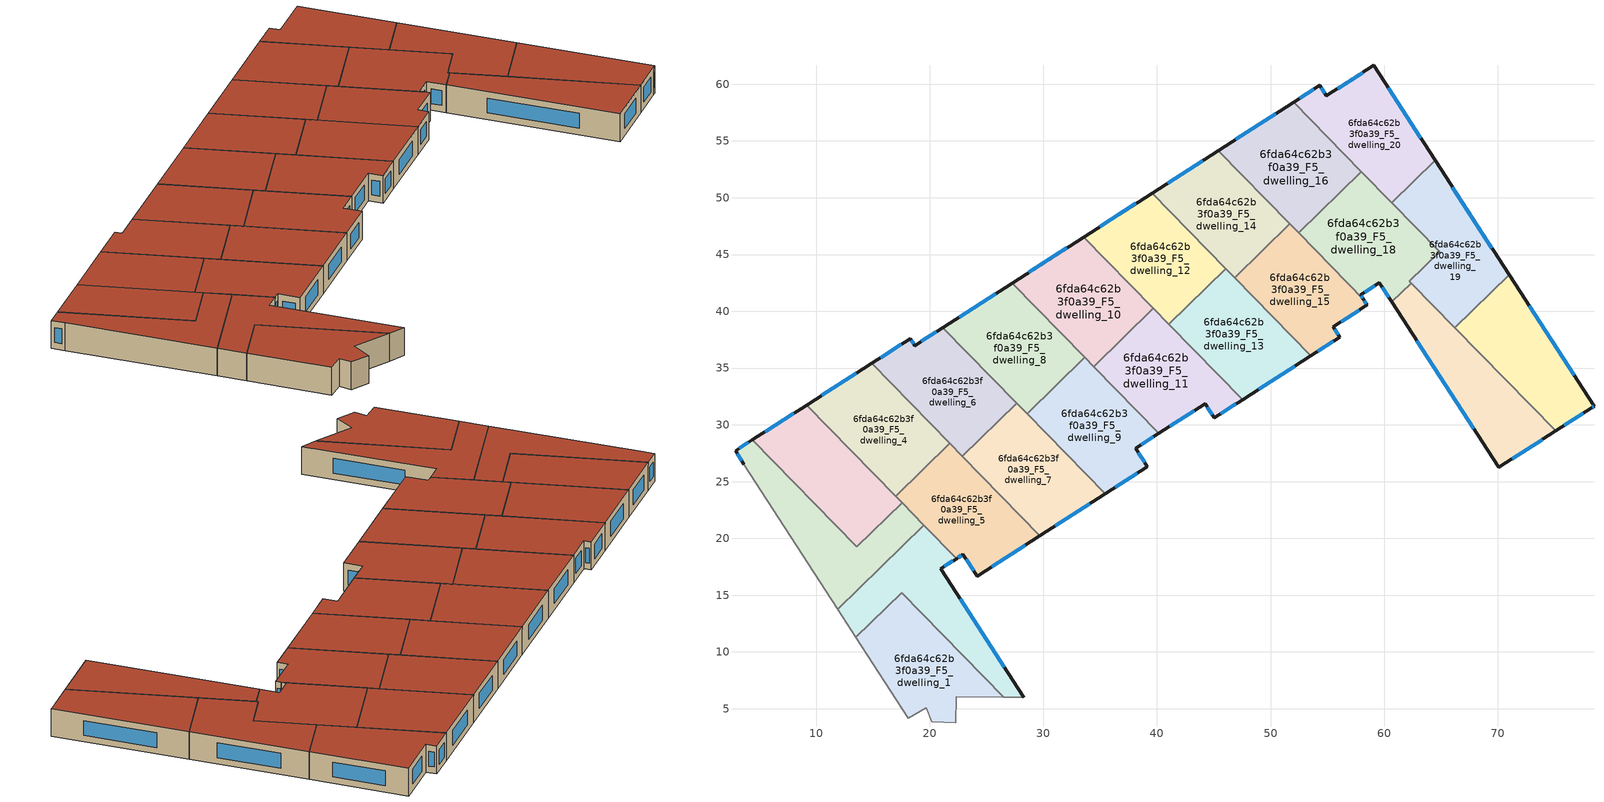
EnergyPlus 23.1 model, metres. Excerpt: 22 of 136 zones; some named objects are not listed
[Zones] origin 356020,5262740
6fda64c62b3f0a39_F5_dwelling_0
 floor to 6fda64c62b3f0a39_F4_dwelling_0 (EU_floor_Construction): 17.55,23.14 19.48,21.17 11.9,13.77 3.63,26.55 2.89,27.71 4.38,28.67 13.57,19.25 z15
 wall outside (EU_wall_Construction): 4.38,28.67 2.89,27.71 3.63,26.55 z15:18
 wall to 6fda64c62b3f0a39_F5_dwelling_2 (EU_wall_Construction): 17.55,23.14 13.57,19.25 4.38,28.67 z15:18
 wall to 6fda64c62b3f0a39_F5_dwelling_3 (EU_wall_Construction): 11.9,13.77 19.48,21.17 z15:18
 wall adiabatic (EU_wall_Construction): 3.63,26.55 11.9,13.77 z15:18
 wall to 6fda64c62b3f0a39_F5_dwelling_5 (EU_wall_Construction): 19.48,21.17 17.55,23.14 z15:18
 window (EU_Window_Construction): 3.06,27.44 3.46,26.82 / 4.03,28.45 3.24,27.94 z15.7:17.3
 roof outside (EU_roof_Construction): 19.48,21.17 17.55,23.14 13.57,19.25 4.38,28.67 2.89,27.71 3.63,26.55 11.9,13.77 z18
6fda64c62b3f0a39_F5_dwelling_1
 floor to 6fda64c62b3f0a39_F4_dwelling_1 (EU_floor_Construction): 17.51,15.22 26.51,6.01 22.31,6.05 22.27,3.79 20.19,3.86 19.7,5.07 18.12,4.17 13.5,11.3 z15
 wall adiabatic (EU_wall_Construction): 13.5,11.3 18.12,4.17 19.7,5.07 20.19,3.86 22.27,3.79 22.31,6.05 26.51,6.01 z15:18
 wall to 6fda64c62b3f0a39_F5_dwelling_3 (EU_wall_Construction): 26.51,6.01 17.51,15.22 13.5,11.3 z15:18
 roof outside (EU_roof_Construction): 26.51,6.01 17.51,15.22 13.5,11.3 18.12,4.17 19.7,5.07 20.19,3.86 22.27,3.79 22.31,6.05 z18
6fda64c62b3f0a39_F5_dwelling_10
 floor to 6fda64c62b3f0a39_F4_dwelling_10 (EU_floor_Construction): 33.55,46.54 39.69,40.26 34.43,35.12 27.24,42.48 z15
 wall outside (EU_wall_Construction): 33.55,46.54 27.24,42.48 z15:18
 wall to 6fda64c62b3f0a39_F5_dwelling_11 (EU_wall_Construction): 34.43,35.12 39.69,40.26 z15:18
 wall to 6fda64c62b3f0a39_F5_dwelling_12 (EU_wall_Construction): 39.69,40.26 33.55,46.54 z15:18
 wall to 6fda64c62b3f0a39_F5_dwelling_8 (EU_wall_Construction): 27.24,42.48 33.63,35.94 z15:18
 wall to 6fda64c62b3f0a39_F5_dwelling_9 (EU_wall_Construction): 33.63,35.94 34.43,35.12 z15:18
 window (EU_Window_Construction): 32.07,45.59 28.73,43.44 z15.7:17.3
 roof outside (EU_roof_Construction): 39.69,40.26 33.55,46.54 27.24,42.48 34.43,35.12 z18
6fda64c62b3f0a39_F5_dwelling_11
 floor to 6fda64c62b3f0a39_F4_dwelling_11 (EU_floor_Construction): 39.69,40.26 47.54,32.22 45.03,30.61 44.24,31.86 40.17,29.25 34.43,35.12 z15
 wall outside (EU_wall_Construction): 40.17,29.25 44.24,31.86 45.03,30.61 47.54,32.22 z15:18
 wall to 6fda64c62b3f0a39_F5_dwelling_9 (EU_wall_Construction): 34.43,35.12 40.17,29.25 z15:18
 wall to 6fda64c62b3f0a39_F5_dwelling_13 (EU_wall_Construction): 47.54,32.22 41.05,38.87 z15:18
 wall to 6fda64c62b3f0a39_F5_dwelling_12 (EU_wall_Construction): 41.05,38.87 39.69,40.26 z15:18
 window (EU_Window_Construction): 41.13,29.86 43.28,31.24 / 45.62,30.99 46.95,31.84 / 44.42,31.56 44.85,30.9 z15.7:17.3
 roof outside (EU_roof_Construction): 45.03,30.61 47.54,32.22 39.69,40.26 34.43,35.12 40.17,29.25 44.24,31.86 z18
6fda64c62b3f0a39_F5_dwelling_12
 floor to 6fda64c62b3f0a39_F4_dwelling_12 (EU_floor_Construction): 39.57,50.4 46.05,43.76 41.05,38.87 33.55,46.54 z15
 wall outside (EU_wall_Construction): 39.57,50.4 33.55,46.54 z15:18
 wall to 6fda64c62b3f0a39_F5_dwelling_13 (EU_wall_Construction): 41.05,38.87 46.05,43.76 z15:18
 wall to 6fda64c62b3f0a39_F5_dwelling_14 (EU_wall_Construction): 46.05,43.76 39.57,50.4 z15:18
 window (EU_Window_Construction): 38.15,49.49 34.97,47.45 z15.7:17.3
 roof outside (EU_roof_Construction): 46.05,43.76 39.57,50.4 33.55,46.54 41.05,38.87 z18
6fda64c62b3f0a39_F5_dwelling_13
 floor to 6fda64c62b3f0a39_F4_dwelling_13 (EU_floor_Construction): 46.05,43.76 53.55,36.08 47.54,32.22 41.05,38.87 z15
 wall outside (EU_wall_Construction): 47.54,32.22 53.55,36.08 z15:18
 wall to 6fda64c62b3f0a39_F5_dwelling_15 (EU_wall_Construction): 53.55,36.08 46.83,42.96 z15:18
 wall to 6fda64c62b3f0a39_F5_dwelling_14 (EU_wall_Construction): 46.83,42.96 46.05,43.76 z15:18
 window (EU_Window_Construction): 48.95,33.13 52.14,35.18 z15.7:17.3
 roof outside (EU_roof_Construction): 53.55,36.08 46.05,43.76 41.05,38.87 47.54,32.22 z18
6fda64c62b3f0a39_F5_dwelling_14
 floor to 6fda64c62b3f0a39_F4_dwelling_14 (EU_floor_Construction): 45.39,54.15 51.68,47.7 46.83,42.96 39.57,50.4 z15
 wall outside (EU_wall_Construction): 45.39,54.15 39.57,50.4 z15:18
 wall to 6fda64c62b3f0a39_F5_dwelling_15 (EU_wall_Construction): 46.83,42.96 51.68,47.7 z15:18
 wall to 6fda64c62b3f0a39_F5_dwelling_16 (EU_wall_Construction): 51.68,47.7 45.39,54.15 z15:18
 window (EU_Window_Construction): 44.02,53.27 40.93,51.28 z15.7:17.3
 roof outside (EU_roof_Construction): 51.68,47.7 45.39,54.15 39.57,50.4 46.83,42.96 z18
6fda64c62b3f0a39_F5_dwelling_15
 floor to 6fda64c62b3f0a39_F4_dwelling_15 (EU_floor_Construction): 58.2,41.03 58.5,40.56 55.53,38.64 56.11,37.74 53.55,36.08 46.83,42.96 51.68,47.7 z15
 wall outside (EU_wall_Construction): 53.55,36.08 56.11,37.74 55.53,38.64 58.5,40.56 58.2,41.03 z15:18
 wall to 6fda64c62b3f0a39_F5_dwelling_18 (EU_wall_Construction): 58.2,41.03 52.46,46.9 z15:18
 wall to 6fda64c62b3f0a39_F5_dwelling_16 (EU_wall_Construction): 52.46,46.9 51.68,47.7 z15:18
 window (EU_Window_Construction): 55.97,37.95 55.66,38.43 / 54.15,36.47 55.51,37.35 / 58.43,40.67 58.27,40.92 / 56.22,39.09 57.8,40.11 z15.7:17.3
 roof outside (EU_roof_Construction): 56.11,37.74 55.53,38.64 58.5,40.56 58.2,41.03 51.68,47.7 46.83,42.96 53.55,36.08 z18
6fda64c62b3f0a39_F5_dwelling_16
 floor to 6fda64c62b3f0a39_F4_dwelling_16 (EU_floor_Construction): 52.03,58.41 58,52.3 52.47,46.9 45.39,54.15 z15
 wall outside (EU_wall_Construction): 52.03,58.41 45.39,54.15 z15:18
 wall to 6fda64c62b3f0a39_F5_dwelling_18 (EU_wall_Construction): 52.47,46.9 58,52.3 z15:18
 wall to 6fda64c62b3f0a39_F5_dwelling_20 (EU_wall_Construction): 58,52.3 52.03,58.41 z15:18
 window (EU_Window_Construction): 50.47,57.41 46.95,55.15 z15.7:17.3
 roof outside (EU_roof_Construction): 58,52.3 52.03,58.41 45.39,54.15 52.47,46.9 z18
6fda64c62b3f0a39_F5_dwelling_17
 floor to 6fda64c62b3f0a39_F4_dwelling_17 (EU_floor_Construction): 62.37,42.49 75.1,29.46 70.1,26.25 60.67,40.83 z15
 wall outside (EU_wall_Construction): 60.67,40.83 70.1,26.25 75.1,29.46 z15:18
 wall to 6fda64c62b3f0a39_F5_dwelling_18 (EU_wall_Construction): 62.37,42.49 60.67,40.83 z15:18
 wall to 6fda64c62b3f0a39_F5_dwelling_21 (EU_wall_Construction): 75.1,29.46 66.24,38.53 z15:18
 wall to 6fda64c62b3f0a39_F5_dwelling_19 (EU_wall_Construction): 66.24,38.53 62.37,42.49 z15:18
 window (EU_Window_Construction): 62.89,37.4 67.89,29.67 / 71.28,27 73.93,28.71 z15.7:17.3
 roof outside (EU_roof_Construction): 75.1,29.46 62.37,42.49 60.67,40.83 70.1,26.25 z18
6fda64c62b3f0a39_F5_dwelling_18
 floor to 6fda64c62b3f0a39_F4_dwelling_18 (EU_floor_Construction): 58,52.3 64.9,45.24 62.23,42.63 62.37,42.49 60.67,40.83 59.58,42.51 57.93,41.45 58.2,41.03 52.47,46.9 z15
 wall outside (EU_wall_Construction): 58.2,41.03 57.93,41.45 59.58,42.51 60.67,40.83 z15:18
 wall to 6fda64c62b3f0a39_F5_dwelling_19 (EU_wall_Construction): 62.37,42.49 62.23,42.63 64.9,45.24 60.68,49.56 z15:18
 wall to 6fda64c62b3f0a39_F5_dwelling_20 (EU_wall_Construction): 60.68,49.56 58,52.3 z15:18
 window (EU_Window_Construction): 59.84,42.11 60.42,41.22 / 58.32,41.7 59.2,42.26 / 58.14,41.13 57.99,41.35 z15.7:17.3
 roof outside (EU_roof_Construction): 62.37,42.49 62.23,42.63 64.9,45.24 58,52.3 52.47,46.9 58.2,41.03 57.93,41.45 59.58,42.51 60.67,40.83 z18
6fda64c62b3f0a39_F5_dwelling_19
 floor to 6fda64c62b3f0a39_F4_dwelling_19 (EU_floor_Construction): 64.49,53.28 71.01,43.2 66.24,38.54 62.23,42.63 64.9,45.24 60.68,49.56 z15
 wall outside (EU_wall_Construction): 71.01,43.2 64.49,53.28 z15:18
 wall to 6fda64c62b3f0a39_F5_dwelling_20 (EU_wall_Construction): 64.49,53.28 60.68,49.56 z15:18
 wall to 6fda64c62b3f0a39_F5_dwelling_21 (EU_wall_Construction): 66.24,38.54 71.01,43.2 z15:18
 window (EU_Window_Construction): 69.48,45.57 66.02,50.91 z15.7:17.3
 roof outside (EU_roof_Construction): 71.01,43.2 64.49,53.28 60.68,49.56 64.9,45.24 62.23,42.63 66.24,38.54 z18
6fda64c62b3f0a39_F5_dwelling_2
 floor to 6fda64c62b3f0a39_F4_dwelling_2 (EU_floor_Construction): 9.15,31.74 17.55,23.14 13.57,19.25 4.38,28.67 z15
 wall outside (EU_wall_Construction): 9.15,31.74 4.38,28.67 z15:18
 wall to 6fda64c62b3f0a39_F5_dwelling_4 (EU_wall_Construction): 16.99,23.72 9.15,31.74 z15:18
 wall to 6fda64c62b3f0a39_F5_dwelling_5 (EU_wall_Construction): 17.55,23.14 16.99,23.72 z15:18
 window (EU_Window_Construction): 8.03,31.02 5.5,29.39 z15.7:17.3
 roof outside (EU_roof_Construction): 17.55,23.14 9.15,31.74 4.38,28.67 13.57,19.25 z18
6fda64c62b3f0a39_F5_dwelling_20
 floor to 6fda64c62b3f0a39_F4_dwelling_20 (EU_floor_Construction): 59.08,61.65 64.49,53.28 60.68,49.56 52.03,58.41 54.34,59.9 54.93,58.98 z15
 wall outside (EU_wall_Construction): 64.49,53.28 59.08,61.65 54.93,58.98 54.34,59.9 52.03,58.41 z15:18
 window (EU_Window_Construction): 54.79,59.2 54.48,59.68 / 58.11,61.02 55.9,59.61 / 63.22,55.25 60.35,59.68 / 53.8,59.55 52.57,58.76 z15.7:17.3
 roof outside (EU_roof_Construction): 64.49,53.28 59.08,61.65 54.93,58.98 54.34,59.9 52.03,58.41 60.68,49.56 z18
6fda64c62b3f0a39_F5_dwelling_21
 floor to 6fda64c62b3f0a39_F4_dwelling_21 (EU_floor_Construction): 71.01,43.2 78.49,31.64 78.3,31.52 75.1,29.46 66.24,38.54 z15
 wall outside (EU_wall_Construction): 75.1,29.46 78.3,31.52 78.49,31.64 71.01,43.2 z15:18
 window (EU_Window_Construction): 76.73,34.35 72.77,40.48 / 78.34,31.54 78.44,31.61 / 75.85,29.94 77.55,31.03 z15.7:17.3
 roof outside (EU_roof_Construction): 78.3,31.52 78.49,31.64 71.01,43.2 66.24,38.54 75.1,29.46 z18
6fda64c62b3f0a39_F5_dwelling_3
 floor to 6fda64c62b3f0a39_F4_dwelling_3 (EU_floor_Construction): 22.35,18.23 20.94,17.33 28.27,6 26.51,6.01 17.51,15.22 13.5,11.3 11.9,13.77 19.48,21.17 z15
 wall outside (EU_wall_Construction): 28.27,6 20.94,17.33 22.35,18.23 z15:18
 wall adiabatic (EU_wall_Construction): 11.9,13.77 13.5,11.3 / 26.51,6.01 28.27,6 z15:18
 wall to 6fda64c62b3f0a39_F5_dwelling_5 (EU_wall_Construction): 22.35,18.23 19.48,21.17 z15:18
 window (EU_Window_Construction): 21.27,17.54 22.02,18.02 / 26.55,8.66 22.66,14.67 z15.7:17.3
 roof outside (EU_roof_Construction): 28.27,6 20.94,17.33 22.35,18.23 19.48,21.17 11.9,13.77 13.5,11.3 17.51,15.22 26.51,6.01 z18
6fda64c62b3f0a39_F5_dwelling_4
 floor to 6fda64c62b3f0a39_F4_dwelling_4 (EU_floor_Construction): 14.86,35.41 21.75,28.37 16.99,23.72 9.15,31.74 z15
 wall outside (EU_wall_Construction): 14.86,35.41 9.15,31.74 z15:18
 wall to 6fda64c62b3f0a39_F5_dwelling_5 (EU_wall_Construction): 16.99,23.72 21.75,28.37 z15:18
 wall to 6fda64c62b3f0a39_F5_dwelling_6 (EU_wall_Construction): 21.75,28.37 14.86,35.41 z15:18
 window (EU_Window_Construction): 13.52,34.55 10.49,32.6 z15.7:17.3
 roof outside (EU_roof_Construction): 21.75,28.37 14.86,35.41 9.15,31.74 16.99,23.72 z18
6fda64c62b3f0a39_F5_dwelling_5
 floor to 6fda64c62b3f0a39_F4_dwelling_5 (EU_floor_Construction): 21.75,28.37 29.69,20.23 24.16,16.68 22.92,18.59 22.35,18.23 16.99,23.72 z15
 wall outside (EU_wall_Construction): 22.35,18.23 22.92,18.59 24.16,16.68 29.69,20.23 z15:18
 wall to 6fda64c62b3f0a39_F5_dwelling_7 (EU_wall_Construction): 29.69,20.23 22.87,27.22 z15:18
 wall to 6fda64c62b3f0a39_F5_dwelling_6 (EU_wall_Construction): 22.87,27.22 21.75,28.37 z15:18
 window (EU_Window_Construction): 23.21,18.14 23.87,17.13 / 22.48,18.31 22.78,18.51 / 25.46,17.52 28.39,19.4 z15.7:17.3
 roof outside (EU_roof_Construction): 29.69,20.23 21.75,28.37 16.99,23.72 22.35,18.23 22.92,18.59 24.16,16.68 z18
6fda64c62b3f0a39_F5_dwelling_6
 floor to 6fda64c62b3f0a39_F4_dwelling_6 (EU_floor_Construction): 21.15,38.57 27.66,31.9 22.87,27.22 14.86,35.41 18.27,37.6 18.67,36.98 z15
 wall outside (EU_wall_Construction): 21.15,38.57 18.67,36.98 18.27,37.6 14.86,35.41 z15:18
 wall to 6fda64c62b3f0a39_F5_dwelling_7 (EU_wall_Construction): 22.87,27.22 27.66,31.9 z15:18
 wall to 6fda64c62b3f0a39_F5_dwelling_8 (EU_wall_Construction): 27.66,31.9 21.15,38.57 z15:18
 window (EU_Window_Construction): 17.47,37.09 15.66,35.93 / 18.58,37.12 18.36,37.45 / 20.57,38.19 19.26,37.35 z15.7:17.3
 roof outside (EU_roof_Construction): 27.66,31.9 21.15,38.57 18.67,36.98 18.27,37.6 14.86,35.41 22.87,27.22 z18
6fda64c62b3f0a39_F5_dwelling_7
 floor to 6fda64c62b3f0a39_F4_dwelling_7 (EU_floor_Construction): 27.66,31.9 35.45,23.93 29.69,20.23 22.87,27.22 z15
 wall outside (EU_wall_Construction): 29.69,20.23 35.45,23.93 z15:18
 wall to 6fda64c62b3f0a39_F5_dwelling_9 (EU_wall_Construction): 35.45,23.93 28.56,30.98 z15:18
 wall to 6fda64c62b3f0a39_F5_dwelling_8 (EU_wall_Construction): 28.56,30.99 27.66,31.9 z15:18
 window (EU_Window_Construction): 31.04,21.1 34.09,23.06 z15.7:17.3
 roof outside (EU_roof_Construction): 35.45,23.93 27.66,31.9 22.87,27.22 29.69,20.23 z18
6fda64c62b3f0a39_F5_dwelling_8
 floor to 6fda64c62b3f0a39_F4_dwelling_8 (EU_floor_Construction): 27.24,42.48 33.63,35.94 28.56,30.99 21.15,38.57 z15
 wall outside (EU_wall_Construction): 27.24,42.48 21.15,38.57 z15:18
 wall to 6fda64c62b3f0a39_F5_dwelling_9 (EU_wall_Construction): 28.56,30.99 33.63,35.94 z15:18
 window (EU_Window_Construction): 25.81,41.56 22.58,39.49 z15.7:17.3
 roof outside (EU_roof_Construction): 33.63,35.94 27.24,42.48 21.15,38.57 28.56,30.99 z18
6fda64c62b3f0a39_F5_dwelling_9
 floor to 6fda64c62b3f0a39_F4_dwelling_9 (EU_floor_Construction): 33.63,35.94 40.17,29.25 38.11,27.93 39.15,26.31 35.45,23.93 28.56,30.99 z15
 wall outside (EU_wall_Construction): 35.45,23.93 39.15,26.31 38.11,27.93 40.17,29.25 z15:18
 window (EU_Window_Construction): 36.32,24.49 38.28,25.75 / 38.6,28.24 39.69,28.94 / 38.91,26.69 38.36,27.55 z15.7:17.3
 roof outside (EU_roof_Construction): 39.15,26.31 38.11,27.93 40.17,29.25 33.63,35.94 28.56,30.99 35.45,23.93 z18
[Building]
EU S2 Campaign: North Axis=0; Terrain=City; Solar Distribution=FullExterior
[Site:Location]
Budapest.Ferenc.Liszt.Intl.AP: Latitude=47.437; Longitude=19.256; Time Zone=1; Elevation=185
[SizingPeriod:WeatherFileDays]
AnnualSizingPeriod: Begin Month=1; Begin Day of Month=1; End Month=12; End Day of Month=31; Day of Week for Start Day=Monday; Use Weather File Daylight Saving Period=No; Use Weather File Rain and Snow Indicators=No
[MATERIAL]
EU_InternalMass_Material: Roughness=MediumRough; Thickness=0.1; Conductivity=1; Density=1800; Specific Heat=900; Thermal Absorptance=0.9; Solar Absorptance=0.7; Visible Absorptance=0.7
[MATERIAL:NOMASS] Roughness=MediumRough; Thermal Absorptance=0.9; Solar Absorptance=0.7; Visible Absorptance=0.7
Name | Thermal Resistance
EU_wall_NoMass | 0.832559
EU_roof_NoMass | 1.39638
EU_floor_NoMass | 0.872794
[WINDOWMATERIAL:SIMPLEGLAZINGSYSTEM]
EU_Window_SimpleGlazing: UFactor=2.79869; Solar Heat Gain Coefficient=0.75; Visible Transmittance=0.75
[CONSTRUCTION]
EU_wall_Construction: EU_wall_NoMass
EU_roof_Construction: EU_roof_NoMass
EU_floor_Construction: EU_floor_NoMass
EU_Window_Construction: EU_Window_SimpleGlazing
EU_InternalMass_Construction: EU_InternalMass_Material
[ZONE] Type=1; Multiplier=1; Ceiling Height=autocalculate; Floor Area=autocalculate; Part of Total Floor Area=Yes
Name | Volume
6fda64c62b3f0a39_F5_dwelling_0; 6fda64c62b3f0a39_F5_dwelling_11 | 210.148
6fda64c62b3f0a39_F5_dwelling_1 | 210.144
6fda64c62b3f0a39_F5_dwelling_10; 6fda64c62b3f0a39_F5_dwelling_4 | 210.167
6fda64c62b3f0a39_F5_dwelling_12; 6fda64c62b3f0a39_F5_dwelling_7 | 210.133
6fda64c62b3f0a39_F5_dwelling_13 | 210.122
6fda64c62b3f0a39_F5_dwelling_14 | 197.47
6fda64c62b3f0a39_F5_dwelling_15 | 197.457
6fda64c62b3f0a39_F5_dwelling_16 | 216.48
6fda64c62b3f0a39_F5_dwelling_17 | 219.676
6fda64c62b3f0a39_F5_dwelling_18 | 219.637
6fda64c62b3f0a39_F5_dwelling_19 | 210.173
6fda64c62b3f0a39_F5_dwelling_2 | 210.112
6fda64c62b3f0a39_F5_dwelling_20 | 210.158
6fda64c62b3f0a39_F5_dwelling_21 | 210.152
6fda64c62b3f0a39_F5_dwelling_3 | 210.153
6fda64c62b3f0a39_F5_dwelling_5 | 210.151
6fda64c62b3f0a39_F5_dwelling_6; 6fda64c62b3f0a39_F5_dwelling_8 | 210.141
6fda64c62b3f0a39_F5_dwelling_9 | 210.126
[INTERNALMASS] Construction=EU_InternalMass_Construction
Name | Zone or ZoneList | Surface Area
6fda64c62b3f0a39_F5_dwelling_0_EU_InternalMass | 6fda64c62b3f0a39_F5_dwelling_0 | 70.0491
6fda64c62b3f0a39_F5_dwelling_1_EU_InternalMass | 6fda64c62b3f0a39_F5_dwelling_1 | 70.0477
6fda64c62b3f0a39_F5_dwelling_2_EU_InternalMass | 6fda64c62b3f0a39_F5_dwelling_2 | 70.0363
6fda64c62b3f0a39_F5_dwelling_3_EU_InternalMass | 6fda64c62b3f0a39_F5_dwelling_3 | 70.0534
6fda64c62b3f0a39_F5_dwelling_4_EU_InternalMass | 6fda64c62b3f0a39_F5_dwelling_4 | 70.0542
6fda64c62b3f0a39_F5_dwelling_5_EU_InternalMass | 6fda64c62b3f0a39_F5_dwelling_5 | 70.0494
6fda64c62b3f0a39_F5_dwelling_6_EU_InternalMass | 6fda64c62b3f0a39_F5_dwelling_6 | 70.0471
6fda64c62b3f0a39_F5_dwelling_7_EU_InternalMass | 6fda64c62b3f0a39_F5_dwelling_7 | 70.0452
6fda64c62b3f0a39_F5_dwelling_8_EU_InternalMass | 6fda64c62b3f0a39_F5_dwelling_8 | 70.0474
6fda64c62b3f0a39_F5_dwelling_9_EU_InternalMass | 6fda64c62b3f0a39_F5_dwelling_9 | 70.0411
6fda64c62b3f0a39_F5_dwelling_10_EU_InternalMass | 6fda64c62b3f0a39_F5_dwelling_10 | 70.0572
6fda64c62b3f0a39_F5_dwelling_11_EU_InternalMass | 6fda64c62b3f0a39_F5_dwelling_11 | 70.0484
6fda64c62b3f0a39_F5_dwelling_12_EU_InternalMass | 6fda64c62b3f0a39_F5_dwelling_12 | 70.0438
6fda64c62b3f0a39_F5_dwelling_13_EU_InternalMass | 6fda64c62b3f0a39_F5_dwelling_13 | 70.0416
6fda64c62b3f0a39_F5_dwelling_14_EU_InternalMass | 6fda64c62b3f0a39_F5_dwelling_14 | 65.8216
6fda64c62b3f0a39_F5_dwelling_15_EU_InternalMass | 6fda64c62b3f0a39_F5_dwelling_15 | 65.8185
6fda64c62b3f0a39_F5_dwelling_16_EU_InternalMass | 6fda64c62b3f0a39_F5_dwelling_16 | 72.1587
6fda64c62b3f0a39_F5_dwelling_17_EU_InternalMass | 6fda64c62b3f0a39_F5_dwelling_17 | 73.2272
6fda64c62b3f0a39_F5_dwelling_18_EU_InternalMass | 6fda64c62b3f0a39_F5_dwelling_18 | 73.2133
6fda64c62b3f0a39_F5_dwelling_19_EU_InternalMass | 6fda64c62b3f0a39_F5_dwelling_19 | 70.058
6fda64c62b3f0a39_F5_dwelling_20_EU_InternalMass | 6fda64c62b3f0a39_F5_dwelling_20 | 70.0532
6fda64c62b3f0a39_F5_dwelling_21_EU_InternalMass | 6fda64c62b3f0a39_F5_dwelling_21 | 70.0486
[OTHEREQUIPMENT] Fuel Type=Electricity; Design Level Calculation Method=Watts/Area; Power per Zone Floor Area=1; Fraction Latent=0; Fraction Radiant=0; Fraction Lost=0; Carbon Dioxide Generation Rate=0; EndUse Subcategory=EU_Step8_InternalGains
Name | Zone or ZoneList or Space or SpaceList | Schedule
EU_Step8_InternalGain_6fda64c62b3f0a39_F5_dwelling_0_f000 | 6fda64c62b3f0a39_F5_dwelling_0 | EU_Step8_GainSchedule_6fda64c62b3f0a39_F5_dwelling_0_f000
EU_Step8_InternalGain_6fda64c62b3f0a39_F5_dwelling_1_f000 | 6fda64c62b3f0a39_F5_dwelling_1 | EU_Step8_GainSchedule_6fda64c62b3f0a39_F5_dwelling_1_f000
EU_Step8_InternalGain_6fda64c62b3f0a39_F5_dwelling_2_f000 | 6fda64c62b3f0a39_F5_dwelling_2 | EU_Step8_GainSchedule_6fda64c62b3f0a39_F5_dwelling_2_f000
EU_Step8_InternalGain_6fda64c62b3f0a39_F5_dwelling_3_f000 | 6fda64c62b3f0a39_F5_dwelling_3 | EU_Step8_GainSchedule_6fda64c62b3f0a39_F5_dwelling_3_f000
EU_Step8_InternalGain_6fda64c62b3f0a39_F5_dwelling_4_f000 | 6fda64c62b3f0a39_F5_dwelling_4 | EU_Step8_GainSchedule_6fda64c62b3f0a39_F5_dwelling_4_f000
EU_Step8_InternalGain_6fda64c62b3f0a39_F5_dwelling_5_f000 | 6fda64c62b3f0a39_F5_dwelling_5 | EU_Step8_GainSchedule_6fda64c62b3f0a39_F5_dwelling_5_f000
EU_Step8_InternalGain_6fda64c62b3f0a39_F5_dwelling_6_f000 | 6fda64c62b3f0a39_F5_dwelling_6 | EU_Step8_GainSchedule_6fda64c62b3f0a39_F5_dwelling_6_f000
EU_Step8_InternalGain_6fda64c62b3f0a39_F5_dwelling_7_f000 | 6fda64c62b3f0a39_F5_dwelling_7 | EU_Step8_GainSchedule_6fda64c62b3f0a39_F5_dwelling_7_f000
EU_Step8_InternalGain_6fda64c62b3f0a39_F5_dwelling_8_f000 | 6fda64c62b3f0a39_F5_dwelling_8 | EU_Step8_GainSchedule_6fda64c62b3f0a39_F5_dwelling_8_f000
EU_Step8_InternalGain_6fda64c62b3f0a39_F5_dwelling_9_f000 | 6fda64c62b3f0a39_F5_dwelling_9 | EU_Step8_GainSchedule_6fda64c62b3f0a39_F5_dwelling_9_f000
EU_Step8_InternalGain_6fda64c62b3f0a39_F5_dwelling_10_f000 | 6fda64c62b3f0a39_F5_dwelling_10 | EU_Step8_GainSchedule_6fda64c62b3f0a39_F5_dwelling_10_f000
EU_Step8_InternalGain_6fda64c62b3f0a39_F5_dwelling_11_f000 | 6fda64c62b3f0a39_F5_dwelling_11 | EU_Step8_GainSchedule_6fda64c62b3f0a39_F5_dwelling_11_f000
EU_Step8_InternalGain_6fda64c62b3f0a39_F5_dwelling_12_f000 | 6fda64c62b3f0a39_F5_dwelling_12 | EU_Step8_GainSchedule_6fda64c62b3f0a39_F5_dwelling_12_f000
EU_Step8_InternalGain_6fda64c62b3f0a39_F5_dwelling_13_f000 | 6fda64c62b3f0a39_F5_dwelling_13 | EU_Step8_GainSchedule_6fda64c62b3f0a39_F5_dwelling_13_f000
EU_Step8_InternalGain_6fda64c62b3f0a39_F5_dwelling_14_f000 | 6fda64c62b3f0a39_F5_dwelling_14 | EU_Step8_GainSchedule_6fda64c62b3f0a39_F5_dwelling_14_f000
EU_Step8_InternalGain_6fda64c62b3f0a39_F5_dwelling_15_f000 | 6fda64c62b3f0a39_F5_dwelling_15 | EU_Step8_GainSchedule_6fda64c62b3f0a39_F5_dwelling_15_f000
EU_Step8_InternalGain_6fda64c62b3f0a39_F5_dwelling_16_f000 | 6fda64c62b3f0a39_F5_dwelling_16 | EU_Step8_GainSchedule_6fda64c62b3f0a39_F5_dwelling_16_f000
EU_Step8_InternalGain_6fda64c62b3f0a39_F5_dwelling_17_f000 | 6fda64c62b3f0a39_F5_dwelling_17 | EU_Step8_GainSchedule_6fda64c62b3f0a39_F5_dwelling_17_f000
EU_Step8_InternalGain_6fda64c62b3f0a39_F5_dwelling_18_f000 | 6fda64c62b3f0a39_F5_dwelling_18 | EU_Step8_GainSchedule_6fda64c62b3f0a39_F5_dwelling_18_f000
EU_Step8_InternalGain_6fda64c62b3f0a39_F5_dwelling_19_f000 | 6fda64c62b3f0a39_F5_dwelling_19 | EU_Step8_GainSchedule_6fda64c62b3f0a39_F5_dwelling_19_f000
EU_Step8_InternalGain_6fda64c62b3f0a39_F5_dwelling_20_f000 | 6fda64c62b3f0a39_F5_dwelling_20 | EU_Step8_GainSchedule_6fda64c62b3f0a39_F5_dwelling_20_f000
EU_Step8_InternalGain_6fda64c62b3f0a39_F5_dwelling_21_f000 | 6fda64c62b3f0a39_F5_dwelling_21 | EU_Step8_GainSchedule_6fda64c62b3f0a39_F5_dwelling_21_f000
[ZONEVENTILATION:DESIGNFLOWRATE] Schedule=EU_AlwaysOn; Design Flow Rate Calculation Method=AirChanges/Hour; Air Changes per Hour=0.475469; Ventilation Type=Natural; Fan Pressure Rise=0; Fan Total Efficiency=1; Constant Term Coefficient=1; Temperature Term Coefficient=0; Velocity Term Coefficient=0; Velocity Squared Term Coefficient=0; Minimum Indoor Temperature=-100; Maximum Indoor Temperature=100; Delta Temperature=-100; Minimum Outdoor Temperature=-100; Maximum Outdoor Temperature=100; Maximum Wind Speed=40
Name | Zone or ZoneList or Space or SpaceList
EU_ConstantAir_6fda64c62b3f0a39_F5_dwelling_0 | 6fda64c62b3f0a39_F5_dwelling_0
EU_ConstantAir_6fda64c62b3f0a39_F5_dwelling_1 | 6fda64c62b3f0a39_F5_dwelling_1
EU_ConstantAir_6fda64c62b3f0a39_F5_dwelling_2 | 6fda64c62b3f0a39_F5_dwelling_2
EU_ConstantAir_6fda64c62b3f0a39_F5_dwelling_3 | 6fda64c62b3f0a39_F5_dwelling_3
EU_ConstantAir_6fda64c62b3f0a39_F5_dwelling_4 | 6fda64c62b3f0a39_F5_dwelling_4
EU_ConstantAir_6fda64c62b3f0a39_F5_dwelling_5 | 6fda64c62b3f0a39_F5_dwelling_5
EU_ConstantAir_6fda64c62b3f0a39_F5_dwelling_6 | 6fda64c62b3f0a39_F5_dwelling_6
EU_ConstantAir_6fda64c62b3f0a39_F5_dwelling_7 | 6fda64c62b3f0a39_F5_dwelling_7
EU_ConstantAir_6fda64c62b3f0a39_F5_dwelling_8 | 6fda64c62b3f0a39_F5_dwelling_8
EU_ConstantAir_6fda64c62b3f0a39_F5_dwelling_9 | 6fda64c62b3f0a39_F5_dwelling_9
EU_ConstantAir_6fda64c62b3f0a39_F5_dwelling_10 | 6fda64c62b3f0a39_F5_dwelling_10
EU_ConstantAir_6fda64c62b3f0a39_F5_dwelling_11 | 6fda64c62b3f0a39_F5_dwelling_11
EU_ConstantAir_6fda64c62b3f0a39_F5_dwelling_12 | 6fda64c62b3f0a39_F5_dwelling_12
EU_ConstantAir_6fda64c62b3f0a39_F5_dwelling_13 | 6fda64c62b3f0a39_F5_dwelling_13
EU_ConstantAir_6fda64c62b3f0a39_F5_dwelling_14 | 6fda64c62b3f0a39_F5_dwelling_14
EU_ConstantAir_6fda64c62b3f0a39_F5_dwelling_15 | 6fda64c62b3f0a39_F5_dwelling_15
EU_ConstantAir_6fda64c62b3f0a39_F5_dwelling_16 | 6fda64c62b3f0a39_F5_dwelling_16
EU_ConstantAir_6fda64c62b3f0a39_F5_dwelling_17 | 6fda64c62b3f0a39_F5_dwelling_17
EU_ConstantAir_6fda64c62b3f0a39_F5_dwelling_18 | 6fda64c62b3f0a39_F5_dwelling_18
EU_ConstantAir_6fda64c62b3f0a39_F5_dwelling_19 | 6fda64c62b3f0a39_F5_dwelling_19
EU_ConstantAir_6fda64c62b3f0a39_F5_dwelling_20 | 6fda64c62b3f0a39_F5_dwelling_20
EU_ConstantAir_6fda64c62b3f0a39_F5_dwelling_21 | 6fda64c62b3f0a39_F5_dwelling_21
[HVACTEMPLATE:ZONE:IDEALLOADSAIRSYSTEM] System Availability Schedule=EU_AlwaysOn; Maximum Heating Supply Air Temperature=50; Minimum Cooling Supply Air Temperature=13; Maximum Heating Supply Air Humidity Ratio=0.0156; Minimum Cooling Supply Air Humidity Ratio=0.0077; Heating Limit=NoLimit; Cooling Limit=NoLimit; Heating Availability Schedule=EU_AlwaysOn; Cooling Availability Schedule=EU_CoolingOff; Dehumidification Control Type=ConstantSensibleHeatRatio; Cooling Sensible Heat Ratio=0.7; Dehumidification Setpoint=60; Humidification Control Type=None; Humidification Setpoint=30; Outdoor Air Method=None; Outdoor Air Flow Rate per Person=0.00944; Outdoor Air Flow Rate per Zone Floor Area=0; Outdoor Air Flow Rate per Zone=0; Demand Controlled Ventilation Type=None; Outdoor Air Economizer Type=NoEconomizer; Heat Recovery Type=None; Sensible Heat Recovery Effectiveness=0.7; Latent Heat Recovery Effectiveness=0.65
Name | Template Thermostat
6fda64c62b3f0a39_F5_dwelling_0 | EU_HeatOnly_6fda64c62b3f0a39_F5_dwelling_0
6fda64c62b3f0a39_F5_dwelling_1 | EU_HeatOnly_6fda64c62b3f0a39_F5_dwelling_1
6fda64c62b3f0a39_F5_dwelling_2 | EU_HeatOnly_6fda64c62b3f0a39_F5_dwelling_2
6fda64c62b3f0a39_F5_dwelling_3 | EU_HeatOnly_6fda64c62b3f0a39_F5_dwelling_3
6fda64c62b3f0a39_F5_dwelling_4 | EU_HeatOnly_6fda64c62b3f0a39_F5_dwelling_4
6fda64c62b3f0a39_F5_dwelling_5 | EU_HeatOnly_6fda64c62b3f0a39_F5_dwelling_5
6fda64c62b3f0a39_F5_dwelling_6 | EU_HeatOnly_6fda64c62b3f0a39_F5_dwelling_6
6fda64c62b3f0a39_F5_dwelling_7 | EU_HeatOnly_6fda64c62b3f0a39_F5_dwelling_7
6fda64c62b3f0a39_F5_dwelling_8 | EU_HeatOnly_6fda64c62b3f0a39_F5_dwelling_8
6fda64c62b3f0a39_F5_dwelling_9 | EU_HeatOnly_6fda64c62b3f0a39_F5_dwelling_9
6fda64c62b3f0a39_F5_dwelling_10 | EU_HeatOnly_6fda64c62b3f0a39_F5_dwelling_10
6fda64c62b3f0a39_F5_dwelling_11 | EU_HeatOnly_6fda64c62b3f0a39_F5_dwelling_11
6fda64c62b3f0a39_F5_dwelling_12 | EU_HeatOnly_6fda64c62b3f0a39_F5_dwelling_12
6fda64c62b3f0a39_F5_dwelling_13 | EU_HeatOnly_6fda64c62b3f0a39_F5_dwelling_13
6fda64c62b3f0a39_F5_dwelling_14 | EU_HeatOnly_6fda64c62b3f0a39_F5_dwelling_14
6fda64c62b3f0a39_F5_dwelling_15 | EU_HeatOnly_6fda64c62b3f0a39_F5_dwelling_15
6fda64c62b3f0a39_F5_dwelling_16 | EU_HeatOnly_6fda64c62b3f0a39_F5_dwelling_16
6fda64c62b3f0a39_F5_dwelling_17 | EU_HeatOnly_6fda64c62b3f0a39_F5_dwelling_17
6fda64c62b3f0a39_F5_dwelling_18 | EU_HeatOnly_6fda64c62b3f0a39_F5_dwelling_18
6fda64c62b3f0a39_F5_dwelling_19 | EU_HeatOnly_6fda64c62b3f0a39_F5_dwelling_19
6fda64c62b3f0a39_F5_dwelling_20 | EU_HeatOnly_6fda64c62b3f0a39_F5_dwelling_20
6fda64c62b3f0a39_F5_dwelling_21 | EU_HeatOnly_6fda64c62b3f0a39_F5_dwelling_21
[SIZING:ZONE] Zone Cooling Design Supply Air Temperature Input Method=SupplyAirTemperature; Zone Cooling Design Supply Air Temperature=13; Zone Heating Design Supply Air Temperature Input Method=SupplyAirTemperature; Zone Heating Design Supply Air Temperature=50; Zone Cooling Design Supply Air Humidity Ratio=0.008; Zone Heating Design Supply Air Humidity Ratio=0.008; Cooling Design Air Flow Method=DesignDay; Cooling Design Air Flow Rate=0; Cooling Minimum Air Flow per Zone Floor Area=0.000762; Cooling Minimum Air Flow=0; Cooling Minimum Air Flow Fraction=0.2; Heating Design Air Flow Method=DesignDay; Heating Design Air Flow Rate=0; Heating Maximum Air Flow per Zone Floor Area=0.002032; Heating Maximum Air Flow=0.141576; Heating Maximum Air Flow Fraction=0.3; Account for Dedicated Outdoor Air System=No; Dedicated Outdoor Air System Control Strategy=NeutralSupplyAir; Dedicated Outdoor Air Low Setpoint Temperature for Design=autosize; Dedicated Outdoor Air High Setpoint Temperature for Design=autosize; Zone Load Sizing Method=Sensible Load Only No Latent Load; Zone Latent Cooling Design Supply Air Humidity Ratio Input Method=HumidityRatioDifference; Zone Cooling Design Supply Air Humidity Ratio Difference=0.005; Zone Latent Heating Design Supply Air Humidity Ratio Input Method=HumidityRatioDifference; Zone Humidification Design Supply Air Humidity Ratio Difference=0.005
6fda64c62b3f0a39_F5_dwelling_0; 6fda64c62b3f0a39_F5_dwelling_1; 6fda64c62b3f0a39_F5_dwelling_2; 6fda64c62b3f0a39_F5_dwelling_3; 6fda64c62b3f0a39_F5_dwelling_4; 6fda64c62b3f0a39_F5_dwelling_5; 6fda64c62b3f0a39_F5_dwelling_6; 6fda64c62b3f0a39_F5_dwelling_7; 6fda64c62b3f0a39_F5_dwelling_8; 6fda64c62b3f0a39_F5_dwelling_9; 6fda64c62b3f0a39_F5_dwelling_10; 6fda64c62b3f0a39_F5_dwelling_11; 6fda64c62b3f0a39_F5_dwelling_12; 6fda64c62b3f0a39_F5_dwelling_13; 6fda64c62b3f0a39_F5_dwelling_14; 6fda64c62b3f0a39_F5_dwelling_15; 6fda64c62b3f0a39_F5_dwelling_16; 6fda64c62b3f0a39_F5_dwelling_17; 6fda64c62b3f0a39_F5_dwelling_18; 6fda64c62b3f0a39_F5_dwelling_19; 6fda64c62b3f0a39_F5_dwelling_20; 6fda64c62b3f0a39_F5_dwelling_21
[SCHEDULE:CONSTANT]
Name | Hourly Value
EU_AlwaysOn | 1
EU_CoolingOff | 0
[SCHEDULE:FILE] Column Number=1; Rows to Skip at Top=0; Number of Hours of Data=8760; Column Separator=Comma; Interpolate to Timestep=No; Minutes per Item=60; Adjust Schedule for Daylight Savings=Yes
Name | File
EU_Step8_GainSchedule_6fda64c62b3f0a39_F5_dwelling_0_f000 | ../../schedules/6fda64c62b3f0a39/6fda64c62b3f0a39_F5_dwelling_0_f000_gain.csv
EU_Step8_GainSchedule_6fda64c62b3f0a39_F5_dwelling_1_f000 | ../../schedules/6fda64c62b3f0a39/6fda64c62b3f0a39_F5_dwelling_1_f000_gain.csv
EU_Step8_GainSchedule_6fda64c62b3f0a39_F5_dwelling_2_f000 | ../../schedules/6fda64c62b3f0a39/6fda64c62b3f0a39_F5_dwelling_2_f000_gain.csv
EU_Step8_GainSchedule_6fda64c62b3f0a39_F5_dwelling_3_f000 | ../../schedules/6fda64c62b3f0a39/6fda64c62b3f0a39_F5_dwelling_3_f000_gain.csv
EU_Step8_GainSchedule_6fda64c62b3f0a39_F5_dwelling_4_f000 | ../../schedules/6fda64c62b3f0a39/6fda64c62b3f0a39_F5_dwelling_4_f000_gain.csv
EU_Step8_GainSchedule_6fda64c62b3f0a39_F5_dwelling_5_f000 | ../../schedules/6fda64c62b3f0a39/6fda64c62b3f0a39_F5_dwelling_5_f000_gain.csv
EU_Step8_GainSchedule_6fda64c62b3f0a39_F5_dwelling_6_f000 | ../../schedules/6fda64c62b3f0a39/6fda64c62b3f0a39_F5_dwelling_6_f000_gain.csv
EU_Step8_GainSchedule_6fda64c62b3f0a39_F5_dwelling_7_f000 | ../../schedules/6fda64c62b3f0a39/6fda64c62b3f0a39_F5_dwelling_7_f000_gain.csv
EU_Step8_GainSchedule_6fda64c62b3f0a39_F5_dwelling_8_f000 | ../../schedules/6fda64c62b3f0a39/6fda64c62b3f0a39_F5_dwelling_8_f000_gain.csv
EU_Step8_GainSchedule_6fda64c62b3f0a39_F5_dwelling_9_f000 | ../../schedules/6fda64c62b3f0a39/6fda64c62b3f0a39_F5_dwelling_9_f000_gain.csv
EU_Step8_GainSchedule_6fda64c62b3f0a39_F5_dwelling_10_f000 | ../../schedules/6fda64c62b3f0a39/6fda64c62b3f0a39_F5_dwelling_10_f000_gain.csv
EU_Step8_GainSchedule_6fda64c62b3f0a39_F5_dwelling_11_f000 | ../../schedules/6fda64c62b3f0a39/6fda64c62b3f0a39_F5_dwelling_11_f000_gain.csv
EU_Step8_GainSchedule_6fda64c62b3f0a39_F5_dwelling_12_f000 | ../../schedules/6fda64c62b3f0a39/6fda64c62b3f0a39_F5_dwelling_12_f000_gain.csv
EU_Step8_GainSchedule_6fda64c62b3f0a39_F5_dwelling_13_f000 | ../../schedules/6fda64c62b3f0a39/6fda64c62b3f0a39_F5_dwelling_13_f000_gain.csv
EU_Step8_GainSchedule_6fda64c62b3f0a39_F5_dwelling_14_f000 | ../../schedules/6fda64c62b3f0a39/6fda64c62b3f0a39_F5_dwelling_14_f000_gain.csv
EU_Step8_GainSchedule_6fda64c62b3f0a39_F5_dwelling_15_f000 | ../../schedules/6fda64c62b3f0a39/6fda64c62b3f0a39_F5_dwelling_15_f000_gain.csv
EU_Step8_GainSchedule_6fda64c62b3f0a39_F5_dwelling_16_f000 | ../../schedules/6fda64c62b3f0a39/6fda64c62b3f0a39_F5_dwelling_16_f000_gain.csv
EU_Step8_GainSchedule_6fda64c62b3f0a39_F5_dwelling_17_f000 | ../../schedules/6fda64c62b3f0a39/6fda64c62b3f0a39_F5_dwelling_17_f000_gain.csv
EU_Step8_GainSchedule_6fda64c62b3f0a39_F5_dwelling_18_f000 | ../../schedules/6fda64c62b3f0a39/6fda64c62b3f0a39_F5_dwelling_18_f000_gain.csv
EU_Step8_GainSchedule_6fda64c62b3f0a39_F5_dwelling_19_f000 | ../../schedules/6fda64c62b3f0a39/6fda64c62b3f0a39_F5_dwelling_19_f000_gain.csv
EU_Step8_GainSchedule_6fda64c62b3f0a39_F5_dwelling_20_f000 | ../../schedules/6fda64c62b3f0a39/6fda64c62b3f0a39_F5_dwelling_20_f000_gain.csv
EU_Step8_GainSchedule_6fda64c62b3f0a39_F5_dwelling_21_f000 | ../../schedules/6fda64c62b3f0a39/6fda64c62b3f0a39_F5_dwelling_21_f000_gain.csv
